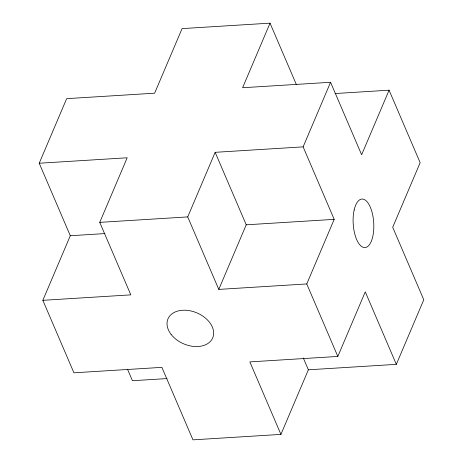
<?xml version="1.0" encoding="UTF-8"?>
<svg xmlns="http://www.w3.org/2000/svg" width="463" height="463" viewBox="0 0 463 463"><rect width="100%" height="100%" fill="white"/><g stroke="black" fill="none" stroke-linecap="round" stroke-linejoin="round"><path stroke-width="0.69" d="M303.282 357.945L308.37 369.804L280.925 434.392L192.961 439.85L161.888 367.356L73.924 372.813L42.851 300.319L70.295 235.731L39.222 163.236L66.666 98.654L154.63 93.196L182.075 28.608L270.039 23.15L296.308 84.44M42.851 300.319L130.821 294.862L99.748 222.367L127.192 157.779L39.222 163.236M303.126 146.864L334.193 219.358L306.755 283.946L218.785 289.404L187.718 216.91L215.156 152.321L303.126 146.864L330.565 82.281L242.6 87.738L270.039 23.15M218.785 289.404L246.229 224.815L215.156 152.321M334.998 93.543L389.076 90.187L361.638 154.775L330.565 82.281M280.925 434.392L249.858 361.898L337.822 356.441L365.266 291.852L396.334 364.346L308.37 369.804M396.334 364.346L423.778 299.764L392.705 227.269L420.149 162.681L389.076 90.187M99.748 222.367L187.718 216.91M70.295 235.731L104.904 233.584M246.229 224.815L334.193 219.358M167.045 378.572L132.435 380.719L127.632 369.52M306.755 283.946L337.822 356.441M171.107 334.39A24.313 16.83 23 0 0 211.383 340.23A24.313 16.83 23 0 0 188.528 310.523A24.313 16.83 23 0 0 171.107 334.39M354.172 209.988A24.313 10.273 86.4 0 0 364.092 247.543A24.313 10.273 86.4 0 0 372.09 212.407A24.313 10.273 86.4 0 0 354.172 209.988"/></g></svg>
